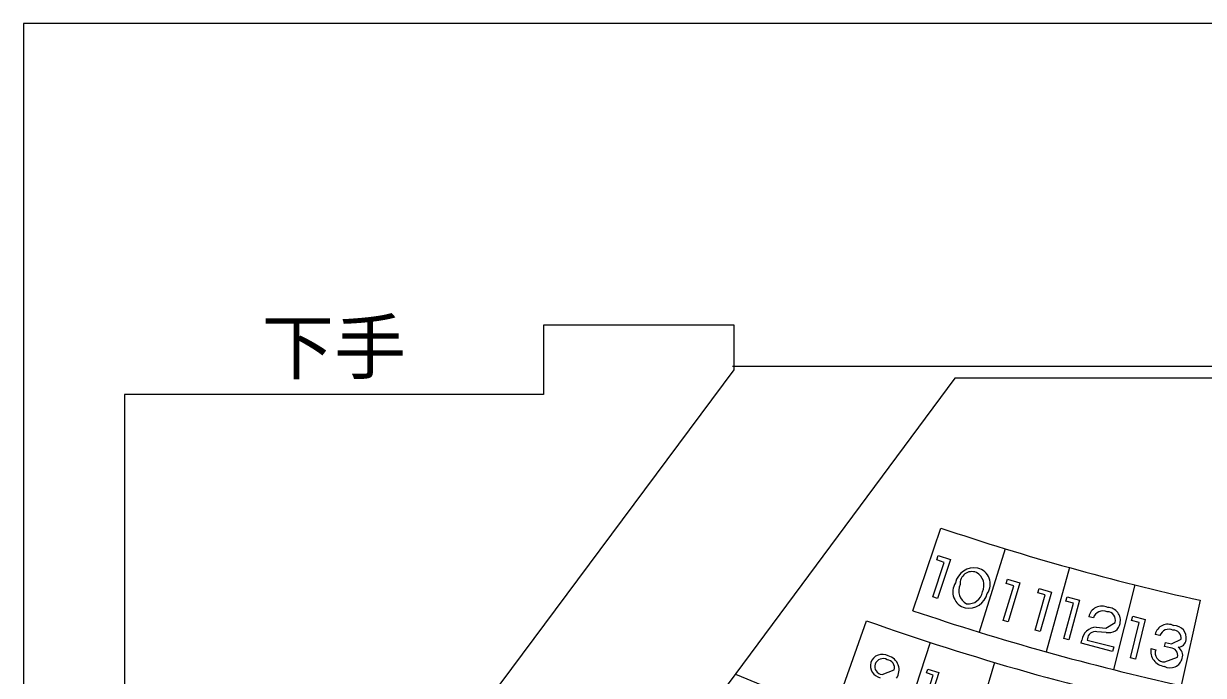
# Model space of a CAD drawing. Units: millimetres on the paper. Extents: x -1 to 280, y -216 to -20.
# Drawn here: x -0.62 to 48.42, y -47.45 to -20.34 of the extents above; entities that cross this region are included whole.
import ezdxf
from ezdxf.enums import TextEntityAlignment as Align

# ---------------------------------------------------------------- set-up
doc = ezdxf.new("R2010")
doc.units = ezdxf.units.MM
doc.linetypes.add('DASHED1', pattern=[1.8, 1.2, -0.6])
for name, color, linetype, lineweight in [('0-0', 7, 'Continuous', 9), ('0-C', 7, 'Continuous', 9), ('0-F', 7, 'Continuous', 9), ('F-F', 7, 'Continuous', 9)]:
    doc.layers.add(name, color=color, linetype=linetype, lineweight=lineweight)
doc.styles.add('HGｺﾞｼｯｸE', font='')
doc.styles.get('HGｺﾞｼｯｸE').set_extended_font_data('HGｺﾞｼｯｸE')

msp = doc.modelspace()

# ---------------------------------------------------------------- linework, layer by layer
at = {"layer": '0-0'}
for p, q in [((36.348, -44.762), (37.512, -41.322)), ((40.175, -42.182), (39.104, -45.653)), ((42.861, -42.97), (41.885, -46.471)), ((45.566, -43.685), (44.685, -47.211)), ((48.29, -44.328), (47.503, -47.876)), ((33.202, -48.604), (34.417, -45.178)), ((37.066, -46.079), (35.941, -49.533)), ((39.737, -46.914), (38.701, -50.396))]:
    msp.add_line(p, q, dxfattribs=at)
for centre, radius, start, end in [((70.814, 57.266), 104.061, 251.33561, 257.49915), ((70.739, 56.9), 107.322, 251.3096, 257.49604), ((70.553, 56.61), 108.012, 250.45441, 257.87734)]:
    msp.add_arc(centre, radius, start, end, dxfattribs=at)
at = {"layer": '0-F'}
for p, q in [((108.118, -34.604), (28.854, -34.604)), ((43.855, -45.063), (43.654, -45.01)), ((44.375, -45.67), (43.986, -45.636)), ((46.615, -45.793), (46.413, -45.744)), ((46.236, -46.34), (46.44, -46.385)), ((46.814, -46.89), (47.344, -46.692)), ((35.066, -47.408), (35.568, -47.227))]:
    msp.add_line(p, q, dxfattribs=at)
for points in [[(10.981, -74.183), (12.578, -71.026), (13.604, -69.202), (15.268, -66.512), (17.104, -63.853), (18.925, -61.473), (19.861, -60.334), (19.066, -59.621), (18.724, -60.003), (13.18, -55.897), (28.923, -34.741), (28.923, -32.889), (20.995, -32.889), (20.995, -35.77), (3.575, -35.77), (3.575, -67.059), (0.556, -67.059), (0.523, -76.951), (9.711, -76.951), (10.185, -75.942)], [(37.906, -42.637), (37.371, -44.254), (37.173, -44.189), (37.648, -42.751), (37.34, -42.649), (37.4, -42.47)], [(40.792, -43.598), (40.302, -45.23), (40.102, -45.169), (40.537, -43.72), (40.226, -43.625), (40.281, -43.446)], [(42.105, -43.985), (41.631, -45.621), (41.429, -45.564), (41.851, -44.107), (41.54, -44.016), (41.592, -43.837)], [(43.272, -44.327), (42.826, -45.97), (42.623, -45.913), (43.021, -44.452), (42.708, -44.368), (42.758, -44.186)], [(46.001, -45.121), (45.599, -46.772), (45.395, -46.723), (45.753, -45.254), (45.438, -45.174), (45.483, -44.992)], [(37.42, -47.337), (36.956, -48.796), (36.776, -48.741), (37.189, -47.44), (36.911, -47.351), (36.963, -47.19)]]:
    msp.add_lwpolyline(points, close=True, dxfattribs=at)
for points in [[(108.371, -35.095), (38.087, -35.095), (19.57, -60.086)], [(43.968, -45.45), (44.362, -45.484), (44.754, -45.245)], [(43.601, -45.932), (43.588, -45.981), (44.696, -46.27), (44.649, -46.452), (43.338, -46.11), (43.369, -45.989)], [(47.059, -46.305), (46.81, -46.248), (46.85, -46.078), (47.101, -46.135), (47.498, -45.945)]]:
    msp.add_lwpolyline(points, dxfattribs=at)
for centre, radius, start, end in [((38.897, -43.778), 0.801, 79.4127, 167.5454), ((38.803, -43.628), 0.494, 68.3832, 185.2214), ((38.89, -43.647), 0.675, 324.2883, 76.822), ((38.693, -43.98), 0.689, 147.0426, 254.9834), ((38.689, -43.707), 0.614, 333.9144, 61.1793), ((38.846, -43.937), 0.596, 153.7989, 243.4635), ((38.666, -43.867), 0.792, 258.9811, 347.291), ((38.652, -43.877), 0.598, 263.0716, 350.3562), ((44.204, -45.131), 0.563, 64.5147, 167.5997), ((44.433, -45.162), 0.539, 346.149, 88.6386), ((44.246, -45.173), 0.406, 65.0089, 164.2533), ((44.419, -45.152), 0.348, 344.5355, 90.1715), ((43.984, -46.069), 0.62, 91.4272, 172.5443), ((44.441, -44.934), 0.739, 264.9394, 296.0307), ((44.524, -45.235), 0.436, 303.5316, 352.6145), ((46.944, -45.868), 0.545, 62.7303, 166.8538), ((46.995, -45.937), 0.406, 66.3078, 159.2238), ((47.168, -45.898), 0.332, 351.8431, 91.8605), ((47.208, -45.887), 0.504, 349.8567, 91.6184), ((43.924, -45.954), 0.324, 78.9256, 176.1794), ((47.356, -45.933), 0.35, 272.62, 353.0709), ((35.073, -47.076), 0.5, 59.8803, 161.399), ((46.879, -46.432), 0.649, 171.8409, 262.6976), ((46.791, -46.517), 0.374, 159.4183, 273.55), ((47.044, -46.615), 0.31, 345.4745, 87.2549), ((47.159, -46.625), 0.403, 343.1134, 58.0817), ((35.11, -47.041), 0.526, 166.2423, 256.0831), ((35.083, -47.083), 0.326, 161.9152, 267.1096), ((35.105, -47.111), 0.357, 60.5185, 158.6842), ((35.25, -47.131), 0.332, 343.1794, 84.6607), ((35.175, -47.223), 0.599, 324.3586, 75.5335), ((47.04, -46.615), 0.52, 242.178, 345.9497)]:
    msp.add_arc(centre, radius, start, end, dxfattribs=at)
at = {"layer": '0-F', "color": 3, "linetype": 'DASHED1'}
msp.add_arc((68.485, 46.397), 101.787, 247.15421, 261.11894, dxfattribs=at)
at = {"layer": 'F-F'}
msp.add_lwpolyline([(279.381, -20.339), (-0.619, -20.339), (-0.619, -216.339)], dxfattribs=at)

# ---------------------------------------------------------------- texts
at = {"layer": '0-C', "style": 'HGｺﾞｼｯｸE'}
msp.add_text('下手', height=2.199, dxfattribs=at).set_placement((9.285, -35.553), align=Align.BOTTOM_LEFT)

doc.saveas('drawing.dxf')
